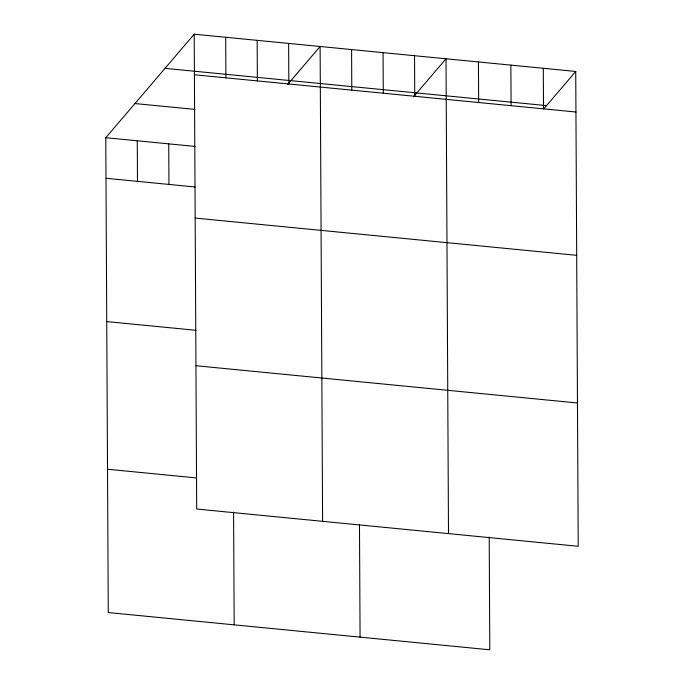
<?xml version="1.0" encoding="UTF-8"?>
<svg xmlns="http://www.w3.org/2000/svg" width="684" height="684" viewBox="0 0 684 684"><rect width="100%" height="100%" fill="white"/><g stroke="black" fill="none" stroke-linecap="round" stroke-linejoin="round"><path stroke-width="1.03" d="M489.205 537.051L489.795 649.8L108.269 612.548L105.781 137.715L194.205 34.2L575.731 71.452L578.219 546.285L196.693 509.033L194.205 34.2M287.588 84.559L320.112 46.495L322.6 521.328M413.495 96.854L446.011 58.79L448.499 533.623M543.874 108.739L575.731 71.452M165.032 68.357L546.55 105.618M194.418 74.77L575.945 112.022M134.962 103.549L194.769 109.389M105.781 137.715L194.966 146.419M105.994 178.276L195.179 186.988M195.171 218.076L576.689 255.329M106.747 321.591L195.923 330.295M195.94 365.726L577.467 402.979M107.516 469.241L196.701 477.945M543.301 68.289L543.515 108.859M510.871 65.125L511.085 105.695M478.441 61.953L478.655 102.523M414.538 55.712L414.752 96.282M383.066 52.642L383.271 93.212M359.485 524.38L360.075 637.137M351.585 49.564L351.798 90.134M288.631 43.417L288.845 83.987M257.158 40.347L257.372 80.917M233.586 512.094L234.176 624.843M225.686 37.269L225.9 77.839M168.734 143.862L168.948 184.423M137.262 140.784L137.475 181.354"/></g></svg>
